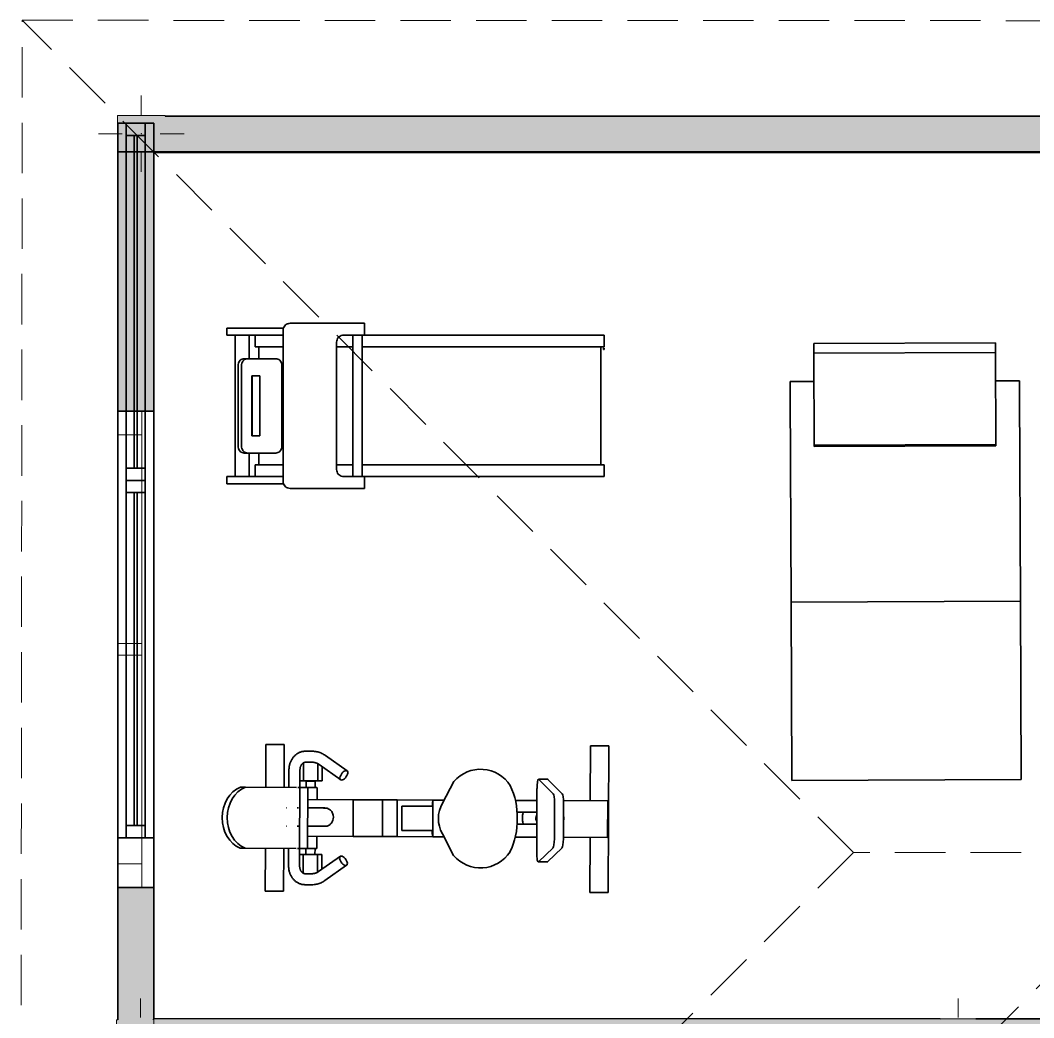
# Model space of a CAD drawing. Header units: millimetres. Extents: x -234375 to -184638, y -91483 to -70216.
# Drawn here: x -201347 to -197094, y -74908 to -70721 of the extents above; entities that cross this region are included whole.
import ezdxf

# ---------------------------------------------------------------- set-up
doc = ezdxf.new("R2010")
doc.units = ezdxf.units.MM
doc.header["$MEASUREMENT"] = 0
doc.linetypes.add('Hidden', pattern=[317.5, 211.666667, -105.833333])
for name, color, linetype, lineweight in [('New_0_Pen_No__7', 7, 'Continuous', 35), ('New_Archicad Doors_Pen_No__27', 7, 'Continuous', 35), ('New_Archicad Windows_Pen_No__27', 7, 'Continuous', 35), ('New_Drawing & Figure_Pen_No__7', 7, 'Continuous', 35), ('New_Shell - Roof_Pen_No__1', 7, 'Continuous', 13), ('New_Structural - Bearing_Pen_No__1', 7, 'Continuous', 13), ('New_Structural - Bearing_Pen_No__20', 1, 'Continuous', 0), ('New_Structural - Bearing_Pen_No__27', 7, 'Continuous', 35)]:
    doc.layers.add(name, color=color, linetype=linetype, lineweight=lineweight)
for name, color, linetype in [('New_Archicad Doors', 7, 'Continuous'), ('New_Archicad Windows', 7, 'Continuous'), ('New_Shell - Roof', 7, 'Continuous'), ('New_Structural - Bearing', 7, 'Continuous')]:
    doc.layers.add(name, color=color, linetype=linetype)
for name, color, linetype, lineweight, true_color in [('New_Archicad Doors_Pen_No__23', 30, 'Continuous', 20, 0xff6600), ('New_Archicad Doors_Pen_No__3', 30, 'Continuous', 18, 0xff6600), ('New_Archicad Windows_Pen_No__23', 30, 'Continuous', 20, 0xff6600), ('New_Archicad Windows_Pen_No__3', 30, 'Continuous', 18, 0xff6600), ('New_Structural - Bearing_Pen_No__160', 33, 'Continuous', 20, 0xb4a35c)]:
    doc.layers.add(name, color=color, linetype=linetype, lineweight=lineweight, true_color=true_color)

# ---------------------------------------------------------------- blocks, each defined once
blk = doc.blocks.new('Slab_1', base_point=(-200787.4, -71277.4))
at = {"layer": 'New_Structural - Bearing_Pen_No__1', "color": 7, "linetype": 'Continuous', "lineweight": 13, "flags": 128}
blk.add_lwpolyline([(-200787.4, -71277.4), (-190000.1, -71277.1), (-189999.5, -71124.5), (-188874.4, -71129.2), (-187846.5, -71129.2), (-187843.4, -74360.9), (-188874.7, -74359.2), (-188874.4, -78662), (-187060.4, -78662), (-187064.7, -89633.3), (-200492.9, -89632.1), (-200498.7, -85263), (-199444, -85265.7), (-199437.7, -82864.3), (-199438.1, -82864.3), (-199438.1, -77162), (-197397.7, -77162), (-197397.7, -75061.6), (-200787.4, -75061.6)], close=True, dxfattribs=at)
blk = doc.blocks.new('Sliding Door')
at = {"layer": 'New_Archicad Doors_Pen_No__23', "color": 30, "linetype": 'Continuous', "lineweight": 20, "true_color": 0xff6600}
for p, q in [((-710, 0), (-750, 0)), ((-750, 0), (-750, -115)), ((-710, -115), (-710, 0)), ((750, 0), (710, 0)), ((710, 0), (710, -115)), ((750, -115), (750, 0)), ((-750, -115), (-710, -115)), ((710, -115), (750, -115))]:
    blk.add_line(p, q, dxfattribs=at)
at = {"layer": 'New_Archicad Doors_Pen_No__27', "color": 7, "linetype": 'Continuous', "lineweight": 35}
for p, q in [((-750, 35), (-787, 35)), ((-750, 35), (-787, 35)), ((-750, 0), (-750, 35)), ((-750, 0), (-750, 35)), ((-750, -115), (-750, 0)), ((-750, -115), (-750, 0)), ((750, 0), (750, 35)), ((750, 0), (750, 35)), ((750, 35), (787, 35)), ((750, 35), (787, 35)), ((750, -115), (750, 0)), ((750, -115), (750, 0)), ((-750, -115), (-787, -115)), ((-750, -115), (-787, -115)), ((750, -115), (787, -115)), ((750, -115), (787, -115))]:
    blk.add_line(p, q, dxfattribs=at)
at = {"layer": 'New_Archicad Doors_Pen_No__3', "color": 30, "linetype": 'Continuous', "lineweight": 18, "true_color": 0xff6600}
for p, q in [((-737, 54), (-787, 54)), ((-787, 54), (-787, 35)), ((-737, 35), (-737, 54)), ((787, 54), (737, 54)), ((737, 54), (737, 35)), ((787, 35), (787, 54)), ((-787, 35), (-737, 35)), ((-725, 35), (-750, 35)), ((-750, 35), (-750, 0)), ((-750, 0), (-725, 0)), ((-725, 0), (-725, 35)), ((0, 0), (710, 0)), ((0, -40), (0, 0)), ((710, 0), (710, -40)), ((750, 35), (725, 35)), ((725, 35), (725, 0)), ((725, 0), (750, 0)), ((737, 35), (787, 35)), ((750, 0), (750, 35)), ((-710, -40), (0, -40)), ((-710, -80), (-710, -40)), ((710, -40), (0, -40)), ((0, -40), (0, -80)), ((0, -80), (-710, -80)), ((-737, -115), (-787, -115)), ((-787, -115), (-787, -134)), ((-737, -134), (-737, -115)), ((787, -115), (737, -115)), ((737, -115), (737, -134)), ((787, -134), (787, -115)), ((-787, -134), (-737, -134)), ((737, -134), (787, -134))]:
    blk.add_line(p, q, dxfattribs=at)
blk = doc.blocks.new('Wall_1', base_point=(-195049, -75063.6))
at = {"layer": 'New_Structural - Bearing_Pen_No__160', "linetype": 'Continuous', "lineweight": 0, "true_color": 0x5a512e}
for points in [[(-200937.4, -74911.6), (-200937.4, -74917), (-200792.8, -74917), (-200787.4, -74911.6)], [(-200787.4, -74911.6), (-200792.8, -74917), (-200787.3, -74917), (-200787.3, -74911.6)], [(-200787.3, -74911.6), (-200787.3, -74917), (-200742.9, -74917), (-200742.9, -75057), (-200787.3, -75057), (-200787.3, -75061.6), (-196855, -75062.9), (-196854.9, -74912.9), (-197336.7, -74912.8), (-197336.7, -75062), (-197486.7, -75062), (-197486.7, -74912.7)], [(-195355, -75063.5), (-195198.2, -75063.5), (-195198.2, -74913.5), (-195354.9, -74913.5)], [(-195050, -75063.5), (-195198.2, -75063.5), (-195049, -75063.6), (-195049, -74913.6), (-195050, -74913.6)], [(-200932.8, -75057), (-200937.4, -75057), (-200937.4, -75061.6)], [(-200932.8, -75057), (-200937.4, -75061.6), (-200787.3, -75061.6), (-200787.3, -75057)]]:
    blk.add_hatch(color=59, dxfattribs=at).paths.add_polyline_path(points)
at = {"layer": 'New_Structural - Bearing_Pen_No__27', "color": 7, "linetype": 'Continuous', "lineweight": 35}
for p, q in [((-196854.9, -74912.9), (-196891.9, -74912.9)), ((-196855, -74947.9), (-196854.9, -74912.9)), ((-195355, -74948.5), (-195354.9, -74913.5)), ((-195354.9, -74913.5), (-195317.9, -74913.5)), ((-196855, -75062.9), (-196855, -74947.9)), ((-195355, -75063.5), (-195355, -74948.5)), ((-196855, -75062.9), (-196892, -75062.9)), ((-195355, -75063.5), (-195318, -75063.5))]:
    blk.add_line(p, q, dxfattribs=at)
at = {"layer": 'New_Structural - Bearing_Pen_No__27', "color": 7, "linetype": 'Continuous', "lineweight": 35, "flags": 128}
for points in [[(-200937.4, -74917), (-200937.4, -74911.6)], [(-197486.7, -74912.7), (-200787.4, -74911.6)], [(-196854.9, -74912.9), (-197336.7, -74912.8)], [(-195198.2, -74913.5), (-195354.9, -74913.5)], [(-195049, -74913.6), (-195049, -75063.6)], [(-200937.4, -75061.6), (-196855, -75062.9)], [(-195355, -75063.5), (-195049, -75063.6)]]:
    blk.add_lwpolyline(points, dxfattribs=at)
at = {"layer": 'New_Archicad Doors', "color": 21, "linetype": 'Continuous', "lineweight": 18, "true_color": 0xff9955, "zscale": 1000, "rotation": 359.9805273812867}
blk.add_blockref('Sliding Door', (-196105, -74948.2), dxfattribs=at)
blk = doc.blocks.new('Wall_3', base_point=(-190000.8, -71123.2))
at = {"layer": 'New_Structural - Bearing_Pen_No__160', "linetype": 'Continuous', "lineweight": 0, "true_color": 0x5a512e}
for points in [[(-200740, -71273.5), (-195196.4, -71273.4), (-195196.4, -71131.1), (-195046.4, -71131.1), (-195046.4, -71273.4), (-190159.8, -71273.2), (-190159.8, -71123.2), (-200740, -71123.5)], [(-200740, -71273.5), (-200787.4, -71273.5)]]:
    blk.add_hatch(color=59, dxfattribs=at).paths.add_polyline_path(points)
at = {"layer": 'New_Structural - Bearing_Pen_No__27', "color": 7, "linetype": 'Continuous', "lineweight": 35, "flags": 128}
for points in [[(-190000.8, -71123.2), (-200740, -71123.5)], [(-200787.4, -71273.5), (-195199, -71273.4)]]:
    blk.add_lwpolyline(points, dxfattribs=at)
blk = doc.blocks.new('2-Sash Sliding Window_2')
at = {"layer": 'New_Archicad Windows_Pen_No__23', "color": 30, "linetype": 'Continuous', "lineweight": 20, "true_color": 0xff6600}
for p, q in [((-1000, 0), (-900, 0)), ((-900, 0), (-900, -100)), ((-25, -100), (-25, 0)), ((-25, 0), (25, 0)), ((-25, 0), (25, 0)), ((25, 0), (25, -100)), ((900, -100), (900, 0)), ((900, 0), (1000, 0)), ((-900, -100), (-1000, -100)), ((25, -100), (-25, -100)), ((25, -100), (-25, -100)), ((1000, -100), (900, -100))]:
    blk.add_line(p, q, dxfattribs=at)
at = {"layer": 'New_Archicad Windows_Pen_No__27', "color": 7, "linetype": 'Continuous', "lineweight": 35}
for p, q in [((-1000, 0), (-1000, 50)), ((1000, 0), (1000, 50)), ((-1000, -100), (-1000, 0)), ((-1000, -100), (-1000, 0)), ((1000, -100), (1000, 0)), ((1000, -100), (1000, 0))]:
    blk.add_line(p, q, dxfattribs=at)
at = {"layer": 'New_Archicad Windows_Pen_No__3', "color": 30, "linetype": 'Continuous', "lineweight": 18, "true_color": 0xff6600}
for p, q in [((-1000, 50), (1000, 50)), ((-900, 0), (-25, 0)), ((25, 0), (900, 0)), ((-1000, -100), (1000, -100)), ((-25, -100), (-900, -100)), ((900, -100), (25, -100))]:
    blk.add_line(p, q, dxfattribs=at)
blk = doc.blocks.new('Wall_10', base_point=(-200787.4, -75061.6))
at = {"layer": 'New_Structural - Bearing_Pen_No__160', "linetype": 'Continuous', "lineweight": 0, "true_color": 0x5a512e}
for points in [[(-200787.4, -71273.5), (-200937.4, -71273.5), (-200937.4, -72361.6), (-200787.4, -72361.6)], [(-200787.4, -74361.6), (-200937.4, -74361.6), (-200937.4, -74911.6), (-200787.4, -74911.6)]]:
    blk.add_hatch(color=59, dxfattribs=at).paths.add_polyline_path(points)
at = {"layer": 'New_Structural - Bearing_Pen_No__27', "color": 7, "linetype": 'Continuous', "lineweight": 35}
for p, q in [((-200937.4, -72361.6), (-200837.4, -72361.6)), ((-200837.4, -72361.6), (-200787.4, -72361.6)), ((-200937.4, -74361.6), (-200837.4, -74361.6)), ((-200837.4, -74361.6), (-200787.4, -74361.6))]:
    blk.add_line(p, q, dxfattribs=at)
at = {"layer": 'New_Structural - Bearing_Pen_No__27', "color": 7, "linetype": 'Continuous', "lineweight": 35, "flags": 128}
for points in [[(-200787.4, -71273.5), (-200937.4, -71273.5)], [(-200937.4, -71273.5), (-200937.4, -72361.6)], [(-200787.4, -72361.6), (-200787.4, -71273.5)], [(-200937.4, -74361.6), (-200937.4, -74911.6)], [(-200787.4, -74911.6), (-200787.4, -74361.6)], [(-200937.4, -75057), (-200937.4, -75061.6)]]:
    blk.add_lwpolyline(points, dxfattribs=at)
at = {"layer": 'New_Archicad Windows', "color": 21, "linetype": 'Continuous', "lineweight": 18, "true_color": 0xff9955, "xscale": -1, "zscale": 1000, "rotation": 270.0004955902623}
blk.add_blockref('2-Sash Sliding Window_2', (-200837.4, -73361.6), dxfattribs=at)
blk = doc.blocks.new('Column_13', base_point=(-200842.9, -74987))
at = {"layer": 'New_Structural - Bearing_Pen_No__160', "linetype": 'Continuous', "lineweight": 0, "true_color": 0x5a512e}
for points in [[(-200942.9, -75057), (-200937.4, -75057), (-200937.4, -74917), (-200942.9, -74917)], [(-200792.8, -74917), (-200937.4, -74917), (-200937.4, -75057), (-200932.8, -75057)], [(-200792.8, -74917), (-200932.8, -75057), (-200787.3, -75057), (-200787.3, -74917)], [(-200742.9, -74917), (-200787.3, -74917), (-200787.3, -75057), (-200742.9, -75057)]]:
    blk.add_hatch(color=59, dxfattribs=at).paths.add_polyline_path(points)
at = {"layer": 'New_Structural - Bearing_Pen_No__1', "color": 7, "linetype": 'Continuous', "lineweight": 13, "flags": 128}
blk.add_lwpolyline([(-200937.4, -74917), (-200942.9, -74917), (-200942.9, -75057), (-200937.4, -75057)], dxfattribs=at)
at = {"layer": 'New_Structural - Bearing_Pen_No__20', "color": 1, "linetype": 'Continuous', "lineweight": 0}
for p, q in [((-200842.9, -74907), (-200842.9, -74827)), ((-200922.9, -74987), (-201022.9, -74987)), ((-200762.9, -74987), (-200662.9, -74987)), ((-200842.9, -75067), (-200842.9, -75147))]:
    blk.add_line(p, q, dxfattribs=at)
blk.add_point((-200842.9, -74987), dxfattribs=at)
blk = doc.blocks.new('Column_14', base_point=(-200839.8, -71197.3))
at = {"layer": 'New_Structural - Bearing_Pen_No__160', "linetype": 'Continuous', "lineweight": 0, "true_color": 0x5a512e}
for points in [[(-200740, -71121.1), (-200939.5, -71121.1), (-200939.5, -71273.5), (-200787.4, -71273.5), (-200787.4, -71123.5), (-200740, -71123.5)], [(-200740, -71123.5), (-200787.4, -71123.5), (-200787.4, -71273.5), (-200740, -71273.5)]]:
    blk.add_hatch(color=59, dxfattribs=at).paths.add_polyline_path(points)
at = {"layer": 'New_Structural - Bearing_Pen_No__1', "color": 7, "linetype": 'Continuous', "lineweight": 13, "flags": 128}
blk.add_lwpolyline([(-200740, -71123.5), (-200740, -71121.1), (-200939.5, -71121.1), (-200939.5, -71273.5), (-200787.4, -71273.5)], dxfattribs=at)
at = {"layer": 'New_Structural - Bearing_Pen_No__20', "color": 1, "linetype": 'Continuous', "lineweight": 0}
for p, q in [((-200839.8, -71117.3), (-200839.8, -71037.3)), ((-200919.8, -71197.3), (-201019.5, -71197.3)), ((-200759.8, -71197.3), (-200660, -71197.3)), ((-200839.8, -71277.3), (-200839.8, -71357.3))]:
    blk.add_line(p, q, dxfattribs=at)
blk.add_point((-200839.8, -71197.3), dxfattribs=at)
blk = doc.blocks.new('Column_25', base_point=(-197411.7, -74987))
at = {"layer": 'New_Structural - Bearing_Pen_No__160', "linetype": 'Continuous', "lineweight": 0, "true_color": 0x5a512e}
for points in [[(-197486.7, -74912.7), (-197336.7, -74912.8), (-197336.7, -74912), (-197486.7, -74912)], [(-197336.7, -74912.8), (-197486.7, -74912.7), (-197486.7, -75062), (-197336.7, -75062)]]:
    blk.add_hatch(color=59, dxfattribs=at).paths.add_polyline_path(points)
at = {"layer": 'New_Structural - Bearing_Pen_No__1', "color": 7, "linetype": 'Continuous', "lineweight": 13, "flags": 128}
blk.add_lwpolyline([(-197336.7, -74912.8), (-197336.7, -74912), (-197486.7, -74912), (-197486.7, -74912.7)], dxfattribs=at)
at = {"layer": 'New_Structural - Bearing_Pen_No__20', "color": 1, "linetype": 'Continuous', "lineweight": 0}
for p, q in [((-197411.7, -74907), (-197411.7, -74827)), ((-197491.7, -74987), (-197571.7, -74987)), ((-197331.7, -74987), (-197251.7, -74987)), ((-197411.7, -75067), (-197411.7, -75147))]:
    blk.add_line(p, q, dxfattribs=at)
blk.add_point((-197411.7, -74987), dxfattribs=at)
blk = doc.blocks.new('Roof_1', base_point=(-201339, -70721))
at = {"layer": 'New_Shell - Roof_Pen_No__1', "color": 7, "linetype": 'Hidden', "lineweight": 13, "flags": 128}
for points in [[(-201347.4, -77712.7), (-201339, -70721)], [(-201339, -70721), (-187447.2, -70726.6)], [(-197851, -74214.6), (-201339, -70721)], [(-197851, -74214.6), (-201347.4, -77712.7)], [(-199997.6, -77710.4), (-196512.6, -74213.8)], [(-196512.6, -74213.8), (-197851, -74214.6)]]:
    blk.add_lwpolyline(points, dxfattribs=at)

msp = doc.modelspace()

# ---------------------------------------------------------------- linework, layer by layer
at = {"layer": 'New_0_Pen_No__7', "color": 7, "linetype": 'Continuous', "lineweight": 35}
for p, q in [((-200937.4, -71153.3), (-200787.4, -71153.3)), ((-200937.4, -74152.5), (-200937.4, -74912)), ((-200937.4, -74152.5), (-200787.4, -74152.5)), ((-200937.4, -74152.5), (-200787.4, -74152.5)), ((-200787.4, -74152.5), (-200787.4, -74912))]:
    msp.add_line(p, q, dxfattribs=at)
for points in [[(-200937.4, -74152.5), (-200937.4, -71153.3)], [(-200787.4, -74152.5), (-200787.4, -71153.3)], [(-200869.2, -71204.1), (-200869.2, -72601.7)], [(-200856.5, -71204.1), (-200856.5, -72601.7)], [(-200869.2, -74101.7), (-200869.2, -72703.3)], [(-200856.5, -74101.7), (-200856.5, -72703.3)]]:
    msp.add_lwpolyline(points, dxfattribs=at)
for points in [[(-200902.5, -71153.3), (-200902.5, -71204.1), (-200823.1, -71204.1), (-200823.1, -71153.3)], [(-200823.1, -71153.3), (-200902.5, -71153.3), (-200902.5, -72652.5), (-200823.1, -72652.5)], [(-200902.5, -72652.5), (-200902.5, -72601.7), (-200823.1, -72601.7), (-200823.1, -72652.5)], [(-200902.5, -72652.5), (-200902.5, -72703.3), (-200823.1, -72703.3), (-200823.1, -72652.5)], [(-200823.1, -74152.5), (-200902.5, -74152.5), (-200902.5, -72652.5), (-200823.1, -72652.5)], [(-200902.5, -74152.5), (-200902.5, -74101.7), (-200823.1, -74101.7), (-200823.1, -74152.5)]]:
    msp.add_lwpolyline(points, close=True, dxfattribs=at)
at = {"layer": 'New_Drawing & Figure_Pen_No__7', "color": 7, "linetype": 'Continuous', "lineweight": 35}
for p, q in [((-200937.4, -71153.3), (-200787.4, -71153.3)), ((-200237.6, -72003.6), (-200240.6, -72007.9)), ((-200237.7, -72003.6), (-200240.6, -72007.8)), ((-200234.1, -71999.9), (-200237.7, -72003.6)), ((-200234, -72000), (-200237.6, -72003.6)), ((-200229.9, -71996.9), (-200234.1, -71999.9)), ((-200229.8, -71997), (-200234, -72000)), ((-200225.3, -71994.8), (-200229.9, -71996.9)), ((-200225.2, -71994.8), (-200229.8, -71997)), ((-200220.3, -71993.4), (-200225.3, -71994.8)), ((-200220.3, -71993.5), (-200225.2, -71994.8)), ((-200215.2, -71993), (-200220.3, -71993.5)), ((-200215.2, -71993), (-200220.3, -71993.4)), ((-199902.6, -71993), (-200215.2, -71993)), ((-199902.6, -71993), (-200215.2, -71993)), ((-199902.6, -72042.5), (-199902.6, -71993)), ((-199902.6, -72042.5), (-199902.6, -71993)), ((-200242.8, -72012.5), (-200480.2, -72012.8)), ((-200480.2, -72012.8), (-200480.2, -72042.5)), ((-200480.2, -72042.5), (-200480.2, -72012.8)), ((-200480.2, -72012.8), (-200242.8, -72012.8)), ((-200480.2, -72042.5), (-200445.8, -72042.5)), ((-200480.2, -72042.5), (-200244.5, -72042.5)), ((-200445.8, -72042.5), (-200445.8, -72636.5)), ((-200445.8, -72636.5), (-200445.8, -72042.5)), ((-200387.2, -72141.5), (-200387.2, -72042.5)), ((-200361.8, -72092), (-200361.8, -72042.5)), ((-200244.1, -72017.5), (-200244.5, -72022.7)), ((-200244.5, -72022.7), (-200244.5, -72656.3)), ((-200242.8, -72012.5), (-200244.1, -72017.5)), ((-200240.6, -72007.8), (-200242.8, -72012.5)), ((-200240.6, -72007.9), (-200242.8, -72012.5)), ((-200009.4, -72049.4), (-200005.2, -72046.4)), ((-200005.2, -72046.4), (-200000.5, -72044.3)), ((-200000.5, -72044.3), (-199995.6, -72042.9)), ((-199995.6, -72042.9), (-199990.5, -72042.5)), ((-199990.5, -72042.5), (-198896.3, -72042.5)), ((-199951.4, -72636.5), (-199951.4, -72042.5)), ((-199912.4, -72636.5), (-199912.4, -72042.5)), ((-198896.3, -72042.5), (-199902.6, -72042.5)), ((-198896.3, -72092), (-198896.3, -72042.5)), ((-198896.3, -72092), (-198896.3, -72042.5)), ((-200019.8, -72072.2), (-200019.4, -72067)), ((-200019.8, -72606.8), (-200019.8, -72072.2)), ((-200019.4, -72067), (-200018.1, -72062)), ((-200018.1, -72062), (-200015.9, -72057.3)), ((-200015.9, -72057.3), (-200013, -72053.1)), ((-200013, -72053.1), (-200009.4, -72049.4)), ((-198016.7, -72077.6), (-197254.7, -72074.6)), ((-198016.7, -72077.6), (-198016.7, -72080)), ((-198016.7, -72080), (-198016.5, -72118)), ((-197254.7, -72077), (-197254.7, -72074.6)), ((-197254.5, -72115), (-197254.7, -72077)), ((-200361.8, -72092), (-200244.5, -72092)), ((-200346.6, -72141.5), (-200346.6, -72092)), ((-200019.8, -72092), (-199951.4, -72092)), ((-199912.4, -72092), (-198896.3, -72092)), ((-198911.4, -72587), (-198911.4, -72092)), ((-198911.4, -72092), (-198896.3, -72092)), ((-198911.4, -72587), (-198911.4, -72092)), ((-198896.3, -72097.1), (-198900.2, -72097.1)), ((-198900.2, -72097.1), (-198900.2, -72103.4)), ((-198900.2, -72103.4), (-198896.3, -72103.4)), ((-198896.3, -72103.4), (-198896.3, -72097.1)), ((-198016.5, -72118), (-197254.5, -72115)), ((-198016.5, -72118), (-198015, -72504.7)), ((-197253, -72501.6), (-197254.5, -72115)), ((-200432.9, -72166), (-200433.3, -72171.2)), ((-200433.3, -72171.2), (-200433.3, -72507.8)), ((-200431.8, -72161), (-200432.9, -72166)), ((-200429.9, -72156.3), (-200431.8, -72161)), ((-200427.4, -72152.1), (-200429.9, -72156.3)), ((-200424.2, -72148.4), (-200427.4, -72152.1)), ((-200420.6, -72145.4), (-200424.2, -72148.4)), ((-200416.6, -72143.3), (-200420.6, -72145.4)), ((-200418.3, -72166), (-200418.6, -72171.2)), ((-200418.6, -72171.2), (-200418.6, -72507.8)), ((-200417.1, -72161), (-200418.3, -72166)), ((-200415.2, -72156.3), (-200417.1, -72161)), ((-200412.3, -72141.9), (-200416.6, -72143.3)), ((-200412.7, -72152.1), (-200415.2, -72156.3)), ((-200409.6, -72148.4), (-200412.7, -72152.1)), ((-200407.9, -72141.5), (-200412.3, -72141.9)), ((-200406, -72145.4), (-200409.6, -72148.4)), ((-200274.8, -72141.5), (-200407.9, -72141.5)), ((-200401.9, -72143.3), (-200406, -72145.4)), ((-200397.7, -72141.9), (-200401.9, -72143.3)), ((-200393.3, -72141.5), (-200397.7, -72141.9)), ((-200270.4, -72141.9), (-200274.8, -72141.5)), ((-200266.1, -72143.3), (-200270.4, -72141.9)), ((-200262.1, -72145.4), (-200266.1, -72143.3)), ((-200258.5, -72148.4), (-200262.1, -72145.4)), ((-200255.4, -72152.1), (-200258.5, -72148.4)), ((-200252.8, -72156.3), (-200255.4, -72152.1)), ((-200251, -72161), (-200252.8, -72156.3)), ((-200249.8, -72166), (-200251, -72161)), ((-200249.4, -72171.2), (-200249.8, -72166)), ((-200249.4, -72507.8), (-200249.4, -72171.2)), ((-200375.1, -72213.8), (-200375.1, -72465.2)), ((-200342.2, -72213.8), (-200375.1, -72213.8)), ((-200374.6, -72213.8), (-200374.6, -72465.2)), ((-200342.2, -72465.2), (-200342.2, -72213.8)), ((-198116.3, -72237.9), (-198016.1, -72237.5)), ((-198116.3, -72237.9), (-198116.1, -72287.9)), ((-197254.1, -72234.5), (-197153.8, -72234.1)), ((-197153.6, -72284.1), (-197153.8, -72234.1)), ((-198116.1, -72287.9), (-198112.7, -73163.2)), ((-197150.1, -73159.4), (-197153.6, -72284.1)), ((-200375.1, -72465.2), (-200342.2, -72465.2)), ((-200433.3, -72507.8), (-200432.9, -72512.9)), ((-200432.9, -72512.9), (-200431.8, -72517.9)), ((-200418.6, -72507.8), (-200418.3, -72512.9)), ((-200418.3, -72512.9), (-200417.1, -72517.9)), ((-200251, -72517.9), (-200249.8, -72512.9)), ((-200249.8, -72512.9), (-200249.4, -72507.8)), ((-198015, -72504.7), (-197253, -72501.6)), ((-198015, -72504.7), (-198015, -72509.7)), ((-197253, -72507), (-198015, -72510)), ((-197253, -72506.7), (-197253, -72501.6)), ((-200431.8, -72517.9), (-200429.9, -72522.6)), ((-200429.9, -72522.6), (-200427.4, -72526.8)), ((-200427.4, -72526.8), (-200424.2, -72530.5)), ((-200424.2, -72530.5), (-200420.6, -72533.5)), ((-200420.6, -72533.5), (-200416.6, -72535.7)), ((-200417.1, -72517.9), (-200415.2, -72522.6)), ((-200416.6, -72535.7), (-200412.3, -72537)), ((-200415.2, -72522.6), (-200412.7, -72526.8)), ((-200412.7, -72526.8), (-200409.6, -72530.5)), ((-200412.3, -72537), (-200407.9, -72537.5)), ((-200409.6, -72530.5), (-200406, -72533.5)), ((-200407.9, -72537.5), (-200274.8, -72537.5)), ((-200406, -72533.5), (-200401.9, -72535.7)), ((-200401.9, -72535.7), (-200397.7, -72537)), ((-200397.7, -72537), (-200393.3, -72537.5)), ((-200387.2, -72636.5), (-200387.2, -72537.5)), ((-200346.6, -72587), (-200346.6, -72537.5)), ((-200274.8, -72537.5), (-200270.4, -72537)), ((-200270.4, -72537), (-200266.1, -72535.7)), ((-200266.1, -72535.7), (-200262.1, -72533.5)), ((-200262.1, -72533.5), (-200258.5, -72530.5)), ((-200258.5, -72530.5), (-200255.4, -72526.8)), ((-200255.4, -72526.8), (-200252.8, -72522.6)), ((-200252.8, -72522.6), (-200251, -72517.9)), ((-200244.5, -72587), (-200361.8, -72587)), ((-200361.8, -72636.5), (-200361.8, -72587)), ((-199951.4, -72587), (-200019.8, -72587)), ((-198896.3, -72587), (-199912.4, -72587)), ((-198896.3, -72587), (-198911.4, -72587)), ((-198896.3, -72636.5), (-198896.3, -72587)), ((-198896.3, -72636.5), (-198896.3, -72587)), ((-200445.8, -72636.5), (-200480.2, -72636.5)), ((-200480.2, -72636.5), (-200480.2, -72666.2)), ((-200480.2, -72636.5), (-200244.5, -72636.5)), ((-200480.2, -72666.2), (-200480.2, -72636.5)), ((-200019.4, -72611.9), (-200019.8, -72606.8)), ((-200018.1, -72616.9), (-200019.4, -72611.9)), ((-200015.9, -72621.6), (-200018.1, -72616.9)), ((-200013, -72625.8), (-200015.9, -72621.6)), ((-200009.4, -72629.5), (-200013, -72625.8)), ((-200005.2, -72632.5), (-200009.4, -72629.5)), ((-200000.5, -72634.7), (-200005.2, -72632.5)), ((-199995.6, -72636), (-200000.5, -72634.7)), ((-199990.5, -72636.5), (-199995.6, -72636)), ((-199990.5, -72636.5), (-198896.3, -72636.5)), ((-199902.6, -72686), (-199902.6, -72636.5)), ((-199902.6, -72636.5), (-198896.3, -72636.5)), ((-199902.6, -72686), (-199902.6, -72636.5)), ((-200480.2, -72666.2), (-200242.8, -72666.2)), ((-200480.2, -72666.2), (-200242.8, -72666.2)), ((-200244.5, -72656.3), (-200244.1, -72661.4)), ((-200244.1, -72661.4), (-200242.8, -72666.4)), ((-200242.8, -72666.2), (-200240.7, -72670.9)), ((-200242.8, -72666.4), (-200240.6, -72671.1)), ((-200240.7, -72670.9), (-200237.7, -72675.1)), ((-200240.6, -72671.1), (-200237.7, -72675.3)), ((-200237.7, -72675.1), (-200234.1, -72678.8)), ((-200237.7, -72675.3), (-200234.1, -72679)), ((-200234.1, -72678.8), (-200229.9, -72681.8)), ((-200234.1, -72679), (-200229.9, -72682)), ((-200229.9, -72681.8), (-200225.3, -72684.1)), ((-200229.9, -72682), (-200225.3, -72684.2)), ((-200225.3, -72684.1), (-200220.3, -72685.4)), ((-200225.3, -72684.2), (-200220.3, -72685.5)), ((-200220.3, -72685.4), (-200215.2, -72686)), ((-200220.3, -72685.5), (-200215.2, -72686)), ((-200215.2, -72686), (-199902.6, -72686)), ((-200215.2, -72686), (-199902.6, -72686)), ((-198112.7, -73163.2), (-197150.1, -73159.4)), ((-198112.7, -73163.2), (-198109.7, -73912.3)), ((-197147.2, -73908.5), (-197150.1, -73159.4)), ((-200316.6, -73761), (-200317.3, -73940.5)), ((-200316.6, -73761), (-200239.7, -73761.3)), ((-200240.4, -73940.8), (-200239.7, -73761.3)), ((-200121.4, -73789.4), (-200150.4, -73789.2)), ((-198954.4, -73766.4), (-198955.3, -73997.1)), ((-198954.4, -73766.4), (-198877.5, -73766.7)), ((-198880, -74382), (-198877.5, -73766.7)), ((-200150.6, -73835.4), (-200121.6, -73835.5)), ((-199976.1, -73871.8), (-200066.8, -73807.3)), ((-200219.8, -73868.2), (-200220.1, -73940.9)), ((-200175.3, -74270), (-200173.7, -73868.4)), ((-200158.7, -73913.7), (-200158.4, -73837.9)), ((-200098.6, -73913.9), (-200098.3, -73842.2)), ((-200093.5, -73844.9), (-200002.8, -73909.4)), ((-200080.6, -73914), (-200080.3, -73854.1)), ((-200158.7, -73913.7), (-200174.2, -73913.6)), ((-200098.6, -73913.9), (-200158.7, -73913.7)), ((-200147.9, -73915.5), (-200148, -73941.1)), ((-200147.9, -73915.5), (-200128.6, -73915.6)), ((-200128.6, -73915.6), (-200109.4, -73915.7)), ((-200109.5, -73941.3), (-200109.4, -73915.7)), ((-200080.6, -73914), (-200098.6, -73913.9)), ((-199527.4, -73916.2), (-199575.5, -74006.8)), ((-199134, -73906.9), (-199171.8, -73906.8)), ((-199110.8, -73967.5), (-199170.6, -73907.4)), ((-199132.7, -73907.6), (-199073, -73967.6)), ((-198109.7, -73912.3), (-197147.2, -73908.5)), ((-200423.7, -73940.1), (-200402.8, -73940.1)), ((-200188, -73941), (-200402.8, -73940.1)), ((-200140.8, -73941.2), (-200182.7, -73941)), ((-200141.8, -74197.5), (-200140.8, -73941.2)), ((-200141.1, -73941.2), (-200127.4, -73941.2)), ((-200127.4, -73941.2), (-200102.4, -73941.3)), ((-200102, -73992.6), (-200101.8, -73941.3)), ((-199178.9, -73945.2), (-199179.9, -74215.5)), ((-200141.6, -73992.4), (-199950.3, -73993.2)), ((-199950.9, -74147), (-199950.3, -73993.2)), ((-199950.3, -73993.2), (-199827.3, -73993.7)), ((-199827.9, -74147.5), (-199827.3, -73993.7)), ((-199827.3, -73993.7), (-199765.4, -73993.9)), ((-199766, -74147.7), (-199765.4, -73993.9)), ((-199765.4, -73993.9), (-199615.6, -73994.5)), ((-199616.5, -74148.3), (-199615.9, -73994.5)), ((-199615.9, -73994.5), (-199569.1, -73994.7)), ((-199270.3, -73995.9), (-199179.1, -73996.3)), ((-199105.9, -74157), (-199105.3, -74005.4)), ((-199067.4, -74005.5), (-199068, -74157.1)), ((-199067.8, -73996.7), (-198881.9, -73997.4)), ((-198882.5, -74151.2), (-198881.9, -73997.4)), ((-200179.5, -74027.1), (-200184.9, -74027.1)), ((-200069.1, -74027.5), (-200141.1, -74027.3)), ((-199746.1, -74019.6), (-199746.5, -74122.2)), ((-199746.1, -74019.6), (-199616, -74020.2)), ((-199233.9, -74044.7), (-199263.3, -74044.5)), ((-199235.3, -74045.3), (-199235.9, -74046.1)), ((-199239.5, -74081.4), (-199239.3, -74083.1)), ((-199239.2, -74057.5), (-199239.4, -74059.1)), ((-199238.2, -74089.1), (-199237.9, -74090.3)), ((-199237.7, -74050.2), (-199238, -74051.4)), ((-199181.6, -74080.8), (-199183.6, -74070.5)), ((-199179.8, -74084.3), (-199181.3, -74081.6)), ((-200185.2, -74104), (-200179.8, -74104)), ((-200141.4, -74104.2), (-200069.4, -74104.4)), ((-199616.4, -74122.7), (-199746.5, -74122.2)), ((-199263.3, -74095.8), (-199234.1, -74095.9)), ((-200937.4, -74152.5), (-200937.4, -74912)), ((-200937.4, -74152.5), (-200787.4, -74152.5)), ((-200937.4, -74152.5), (-200787.4, -74152.5)), ((-200787.4, -74152.5), (-200787.4, -74912)), ((-199950.9, -74147), (-200142.2, -74146.3)), ((-200102.8, -74197.7), (-200102.6, -74146.4)), ((-199827.9, -74147.5), (-199950.9, -74147)), ((-199766, -74147.7), (-199827.9, -74147.5)), ((-199616.2, -74148.3), (-199766, -74147.7)), ((-199569.5, -74148.5), (-199616.5, -74148.3)), ((-199576, -74136), (-199528.6, -74226.9)), ((-199179.7, -74150.1), (-199271, -74149.7)), ((-198882.5, -74151.2), (-199068, -74150.5)), ((-198955.9, -74151), (-198956.9, -74381.7)), ((-200403.8, -74196.5), (-200424.7, -74196.4)), ((-200403.8, -74196.5), (-200189, -74197.3)), ((-200318.3, -74196.8), (-200319, -74376.3)), ((-200242.1, -74376.6), (-200241.4, -74197.1)), ((-200221.1, -74197.2), (-200221.4, -74269.8)), ((-200183.7, -74197.4), (-200141.8, -74197.5)), ((-200149, -74197.5), (-200149.1, -74223.1)), ((-200142.2, -74197.5), (-200129.8, -74197.6)), ((-200129.8, -74197.6), (-200110.5, -74197.7)), ((-200110.6, -74223.3), (-200110.5, -74197.7)), ((-200103.5, -74197.7), (-200110.2, -74197.7)), ((-199172, -74253.4), (-199111.7, -74194.8)), ((-199073.9, -74195), (-199134.1, -74253.5)), ((-200175.5, -74223), (-200159.9, -74223.1)), ((-200159.9, -74223.1), (-200160.2, -74300.7)), ((-200159.9, -74223.1), (-200099.8, -74223.3)), ((-200099.8, -74223.3), (-200100.1, -74296.8)), ((-200099.8, -74223.3), (-200081.8, -74223.4)), ((-200004.1, -74230.4), (-200095.3, -74294.1)), ((-200081.8, -74223.4), (-200082, -74285.1)), ((-199173.2, -74254), (-199135.3, -74254.1)), ((-200123.4, -74303.4), (-200152.4, -74303.2)), ((-200068.8, -74332), (-199977.7, -74268.2)), ((-200242.1, -74376.6), (-200319, -74376.3)), ((-200152.6, -74349.4), (-200123.6, -74349.5)), ((-198880, -74382), (-198956.9, -74381.7))]:
    msp.add_line(p, q, dxfattribs=at)
for points in [[(-200937.4, -74152.5), (-200937.4, -71153.3)], [(-200787.4, -74152.5), (-200787.4, -71153.3)], [(-200869.2, -71204.1), (-200869.2, -72601.7)], [(-200856.5, -71204.1), (-200856.5, -72601.7)], [(-200869.2, -74101.7), (-200869.2, -72703.3)], [(-200856.5, -74101.7), (-200856.5, -72703.3)]]:
    msp.add_lwpolyline(points, dxfattribs=at)
for points in [[(-200902.5, -71153.3), (-200902.5, -71204.1), (-200823.1, -71204.1), (-200823.1, -71153.3)], [(-200823.1, -71153.3), (-200902.5, -71153.3), (-200902.5, -72652.5), (-200823.1, -72652.5)], [(-200902.5, -72652.5), (-200902.5, -72601.7), (-200823.1, -72601.7), (-200823.1, -72652.5)], [(-200902.5, -72652.5), (-200902.5, -72703.3), (-200823.1, -72703.3), (-200823.1, -72652.5)], [(-200823.1, -74152.5), (-200902.5, -74152.5), (-200902.5, -72652.5), (-200823.1, -72652.5)], [(-200902.5, -74152.5), (-200902.5, -74101.7), (-200823.1, -74101.7), (-200823.1, -74152.5)]]:
    msp.add_lwpolyline(points, close=True, dxfattribs=at)
at = {"layer": 'New_Drawing & Figure_Pen_No__7', "color": 7, "linetype": 'Continuous', "lineweight": 35, "flags": 128}
for points in [[(-200150.4, -73789.2), (-200153.4, -73789.3), (-200156.3, -73789.5), (-200159.3, -73789.9), (-200162.2, -73790.3), (-200165.1, -73791), (-200168, -73791.7), (-200170.8, -73792.7), (-200173.6, -73793.7), (-200176.3, -73794.8), (-200178.9, -73796.1), (-200181.5, -73797.5), (-200184.1, -73799.1), (-200186.5, -73800.7), (-200188.9, -73802.4), (-200191.2, -73804.3), (-200193.5, -73806.2), (-200195.6, -73808.2), (-200197.7, -73810.3), (-200199.7, -73812.5), (-200201.6, -73814.8), (-200203.4, -73817.1), (-200205.1, -73819.6), (-200206.7, -73822), (-200208.3, -73824.6), (-200209.7, -73827.2), (-200211.1, -73829.8), (-200212.3, -73832.5), (-200213.5, -73835.3), (-200214.5, -73838.1), (-200215.5, -73840.9), (-200216.4, -73843.7), (-200217.1, -73846.6), (-200217.8, -73849.6), (-200218.4, -73852.5), (-200218.9, -73855.5), (-200219.3, -73858.4), (-200219.5, -73861.4), (-200219.7, -73864.4), (-200219.8, -73867.4), (-200219.8, -73868.2)], [(-200066.8, -73807.3), (-200070.5, -73804.8), (-200074.3, -73802.4), (-200078.2, -73800.3), (-200082.3, -73798.3), (-200086.3, -73796.5), (-200090.5, -73794.8), (-200094.7, -73793.4), (-200099, -73792.2), (-200103.3, -73791.2), (-200107.7, -73790.4), (-200112.1, -73789.9), (-200116.5, -73789.5), (-200121, -73789.4), (-200121.4, -73789.4)], [(-200173.7, -73868.4), (-200173.6, -73866.9), (-200173.6, -73865.4), (-200173.4, -73864), (-200173.3, -73862.5), (-200173, -73861), (-200172.8, -73859.6), (-200172.5, -73858.2), (-200172.1, -73856.8), (-200171.7, -73855.4), (-200171.3, -73854.1), (-200170.8, -73852.8), (-200170.3, -73851.5), (-200169.7, -73850.3), (-200169.1, -73849.1), (-200168.5, -73848), (-200167.9, -73846.9), (-200167.2, -73845.8), (-200166.5, -73844.9), (-200165.8, -73843.9), (-200165, -73843), (-200164.3, -73842.2), (-200163.5, -73841.4), (-200162.8, -73840.6), (-200162, -73840), (-200161.2, -73839.3), (-200160.5, -73838.8), (-200159.7, -73838.2), (-200158.9, -73837.8), (-200158.1, -73837.3), (-200157.4, -73836.9), (-200156.6, -73836.6), (-200155.9, -73836.3), (-200155.1, -73836.1), (-200154.4, -73835.9), (-200153.7, -73835.7), (-200152.9, -73835.6), (-200152.2, -73835.5), (-200151.5, -73835.4), (-200150.8, -73835.4), (-200150.6, -73835.4)], [(-200121.6, -73835.5), (-200119.4, -73835.6), (-200117.2, -73835.7), (-200115, -73836), (-200112.8, -73836.4), (-200110.7, -73836.9), (-200108.5, -73837.5), (-200106.3, -73838.2), (-200104.2, -73839), (-200102.1, -73839.9), (-200099.9, -73841), (-200097.8, -73842.2), (-200095.7, -73843.4), (-200093.7, -73844.8), (-200093.5, -73844.9)], [(-199615.9, -73998.5), (-199616.3, -74000), (-199617.1, -74004.1), (-199618.1, -74014.4), (-199618.2, -74020.2)], [(-200230.2, -74026.9), (-200230.9, -74026.9), (-200231.4, -74026.9)], [(-200074.9, -74028), (-200071.4, -74027.6), (-200067.5, -74027.6), (-200063.6, -74028), (-200059.8, -74028.9), (-200052.5, -74031.9), (-200049.1, -74034.1), (-200046, -74036.6), (-200043.1, -74039.5), (-200040.5, -74042.6), (-200038.3, -74046.1), (-200036.4, -74049.8), (-200033.9, -74057.7), (-200033, -74066.1)], [(-199233.9, -74044.7), (-199234.3, -74044.7), (-199235, -74045), (-199236, -74046.2), (-199237, -74048.1), (-199237.4, -74049.2), (-199237.8, -74050.6), (-199238.6, -74053.8), (-199239.2, -74057.4), (-199239.7, -74061.5), (-199240, -74065.7), (-199240.1, -74070.3)], [(-199233.9, -74044.7), (-199228.9, -74044.7), (-199224, -74044.7), (-199219.1, -74044.7), (-199214.4, -74044.7), (-199209.8, -74044.7), (-199205.2, -74044.8), (-199200.9, -74044.8), (-199196.6, -74044.8), (-199192.5, -74044.8), (-199188.5, -74044.8), (-199184.6, -74044.8), (-199181, -74044.9), (-199179.3, -74044.9)], [(-200033, -74066.1), (-200033.6, -74072.9), (-200035.3, -74079.3), (-200038, -74085.4), (-200039.8, -74088.2), (-200041.7, -74090.9), (-200043.8, -74093.3), (-200046.2, -74095.6), (-200048.7, -74097.6), (-200051.4, -74099.4), (-200054.1, -74100.9), (-200057.1, -74102.2), (-200060.1, -74103.2), (-200063.1, -74103.9), (-200067, -74104.4), (-200070.9, -74104.4), (-200074.8, -74104), (-200075.6, -74103.8)], [(-199240.1, -74070.3), (-199239.5, -74081.1), (-199238.9, -74085.9), (-199238.5, -74088), (-199238, -74089.9), (-199237.5, -74091.6), (-199236.9, -74093), (-199235.7, -74095), (-199234.4, -74095.9), (-199234.1, -74095.9)], [(-199183.7, -74070.5), (-199181.6, -74060.2)], [(-199181.6, -74080.8), (-199182.2, -74079.3), (-199183.3, -74075), (-199183.7, -74070.5)], [(-199183.6, -74070.5), (-199181.2, -74059.4), (-199179.7, -74056.7)], [(-199179.7, -74084.6), (-199180.4, -74083.3), (-199180.3, -74083.3)], [(-199180.3, -74057.7), (-199179.6, -74056.4)], [(-200231.9, -74103.8), (-200231.4, -74103.8), (-200230.8, -74103.8)], [(-199618.6, -74122.7), (-199618.2, -74133.9), (-199616.9, -74142.8), (-199616.5, -74144.3)], [(-199179.5, -74096.1), (-199183, -74096.1), (-199186.8, -74096.1), (-199190.7, -74096.1), (-199194.8, -74096.1), (-199199, -74096.1), (-199203.3, -74096), (-199207.8, -74096), (-199212.4, -74096), (-199217.1, -74096), (-199221.8, -74096), (-199226.7, -74096), (-199231.7, -74095.9), (-199234.1, -74095.9)], [(-200221.4, -74269.8), (-200221.4, -74272.8), (-200221.2, -74275.8), (-200221, -74278.8), (-200220.7, -74281.8), (-200220.2, -74284.8), (-200219.7, -74287.7), (-200219.1, -74290.7), (-200218.4, -74293.6), (-200217.5, -74296.5), (-200216.6, -74299.3), (-200215.6, -74302.1), (-200214.5, -74304.9), (-200213.3, -74307.6), (-200212, -74310.3), (-200210.6, -74312.9), (-200209.1, -74315.5), (-200207.5, -74318), (-200205.8, -74320.4), (-200204.1, -74322.8), (-200202.2, -74325.1), (-200200.3, -74327.3), (-200198.3, -74329.5), (-200196.1, -74331.6), (-200193.9, -74333.5), (-200191.7, -74335.4), (-200189.3, -74337.2), (-200186.9, -74338.9), (-200184.4, -74340.4), (-200181.8, -74341.9), (-200179.2, -74343.2), (-200176.5, -74344.4), (-200173.7, -74345.5), (-200170.9, -74346.5), (-200168.1, -74347.3), (-200165.2, -74348), (-200162.3, -74348.6), (-200159.3, -74349), (-200156.4, -74349.3), (-200153.4, -74349.4), (-200152.6, -74349.4)], [(-200152.4, -74303.2), (-200153.1, -74303.2), (-200153.9, -74303.2), (-200154.6, -74303.1), (-200155.3, -74302.9), (-200156, -74302.8), (-200156.8, -74302.6), (-200157.5, -74302.3), (-200158.3, -74302), (-200159, -74301.7), (-200159.8, -74301.3), (-200160.5, -74300.9), (-200161.3, -74300.5), (-200162.1, -74299.9), (-200162.8, -74299.4), (-200163.6, -74298.7), (-200164.4, -74298.1), (-200165.1, -74297.3), (-200165.9, -74296.6), (-200166.6, -74295.7), (-200167.4, -74294.8), (-200168.1, -74293.9), (-200168.8, -74292.9), (-200169.4, -74291.9), (-200170.1, -74290.8), (-200170.7, -74289.7), (-200171.3, -74288.5), (-200171.8, -74287.3), (-200172.4, -74286), (-200172.8, -74284.7), (-200173.3, -74283.4), (-200173.7, -74282), (-200174, -74280.7), (-200174.3, -74279.2), (-200174.6, -74277.8), (-200174.8, -74276.4), (-200175, -74274.9), (-200175.1, -74273.4), (-200175.2, -74271.9), (-200175.3, -74270.4), (-200175.3, -74270)], [(-200095.3, -74294.1), (-200097.3, -74295.5), (-200099.4, -74296.8), (-200101.5, -74297.9), (-200103.7, -74299), (-200105.8, -74299.9), (-200108, -74300.7), (-200110.1, -74301.4), (-200112.3, -74302), (-200114.5, -74302.5), (-200116.7, -74302.9), (-200118.8, -74303.1), (-200121, -74303.3), (-200123.2, -74303.4), (-200123.4, -74303.4)], [(-200123.6, -74349.5), (-200119.2, -74349.4), (-200114.7, -74349.1), (-200110.3, -74348.6), (-200105.9, -74347.8), (-200101.6, -74346.9), (-200097.3, -74345.7), (-200093.1, -74344.4), (-200088.9, -74342.8), (-200084.8, -74341.1), (-200080.7, -74339.1), (-200076.8, -74337), (-200072.9, -74334.7), (-200069.2, -74332.2), (-200068.8, -74332)]]:
    msp.add_lwpolyline(points, dxfattribs=at)
at = {"layer": 'New_Drawing & Figure_Pen_No__7', "color": 7, "linetype": 'Continuous', "lineweight": 35}
for centre, radius, start, end in [((-199415.4, -74013), 148, 32.8186, 139.158), ((-199569.4, -74063.7), 307.6, 358.3447, 25.1895), ((-199460.4, -74071.8), 132.3, 150.5393, 209.0074), ((-199569.5, -74079.1), 307.6, 334.3573, 1.202), ((-199091.7, -74070.8), 25.6, 359.7734, 12.7951), ((-199091.7, -74070.8), 25.6, 346.7516, 359.7734), ((-199415.9, -74131), 148, 220.3887, 326.7281)]:
    msp.add_arc(centre, radius, start, end, dxfattribs=at)
for centre, major_axis, ratio, start_param, end_param in [((-199989.5, -73890.6), (13.4, 18.8), 0.496732, 0.336767, 3.47836), ((-199989.5, -73890.6), (13.4, 18.8), 0.496732, 3.47836, 6.619953), ((-199171.9, -73945.3), (0.2, 38.5), 0.179975, 6.105492, 7.853982), ((-199134.1, -73945.4), (0.2, 38.5), 0.179975, 6.105492, 6.283185), ((-200386.1, -74068.4), (0.5, 136), 0.839284, 0.340429, 2.801164), ((-200365.2, -74068.5), (0.5, 136), 0.839284, 0.340429, 2.801164), ((-199112.2, -74005.3), (0.2, 38.5), 0.179975, 4.712389, 6.105492), ((-199074.4, -74005.5), (0.2, 38.5), 0.179975, 4.712389, 6.105492), ((-199112.8, -74157), (0.2, 38.5), 0.179975, 3.316126, 4.712389), ((-199075, -74157.1), (0.2, 38.5), 0.179975, 3.316126, 4.712389), ((-199173, -74215.5), (0.2, 38.5), 0.179975, 1.570796, 3.316126), ((-199990.9, -74249.3), (-13.2, 18.9), 0.496732, 5.946418, 9.088011), ((-199990.9, -74249.3), (-13.2, 18.9), 0.496732, 2.804825, 5.946418), ((-199135.2, -74215.6), (0.2, 38.5), 0.179975, 3.141593, 3.316126)]:
    msp.add_ellipse(centre, major_axis=major_axis, ratio=ratio, start_param=start_param, end_param=end_param, dxfattribs=at)

# ---------------------------------------------------------------- block references
at = {"layer": 'New_Shell - Roof', "color": 7, "linetype": 'Continuous', "lineweight": 13}
msp.add_blockref('Roof_1', (-201339, -70721), dxfattribs=at)
at = {"layer": 'New_Structural - Bearing', "color": 7, "lineweight": 13}
for name, p in [('Column_14', (-200839.8, -71197.3)), ('Column_13', (-200842.9, -74987)), ('Column_25', (-197411.7, -74987))]:
    msp.add_blockref(name, p, dxfattribs=at)
at = {"layer": 'New_Structural - Bearing', "color": 7, "lineweight": 35}
for name, p in [('Wall_3', (-190000.8, -71123.2)), ('Wall_10', (-200787.4, -75061.6)), ('Wall_1', (-195049, -75063.6))]:
    msp.add_blockref(name, p, dxfattribs=at)
at = {"layer": 'New_Structural - Bearing', "color": 7, "linetype": 'Continuous', "lineweight": 13}
msp.add_blockref('Slab_1', (-200787.4, -71277.4), dxfattribs=at)

doc.saveas('drawing.dxf')
